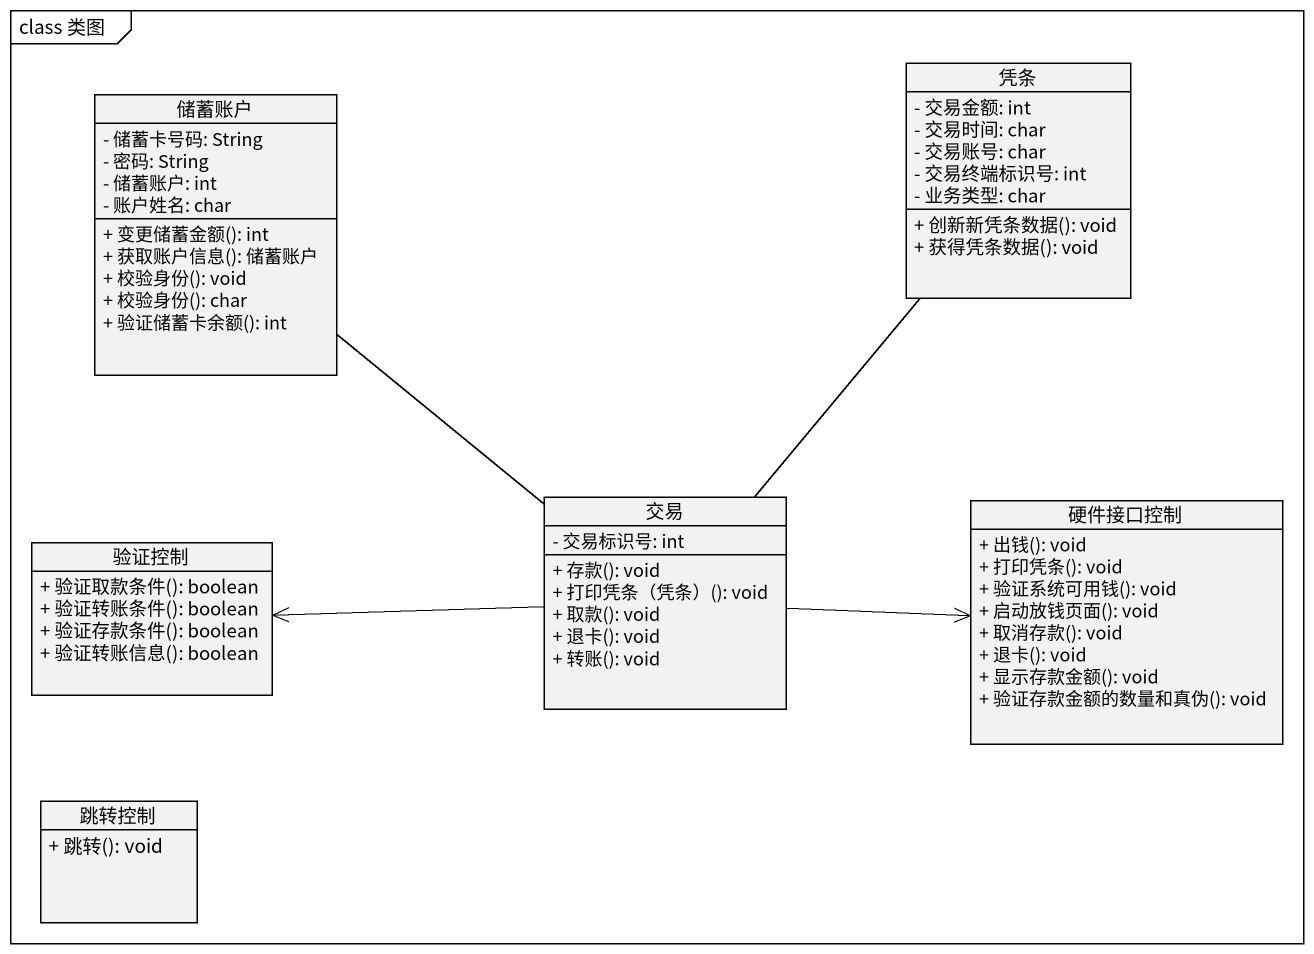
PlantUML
@startuml
mainframe class 类图
hide circle
hide empty members
skinparam classAttributeIconSize 0
class 凭条 {
  - 交易金额: int
  - 交易时间: char
  - 交易账号: char
  - 交易终端标识号: int
  - 业务类型: char
  + 创新新凭条数据(): void
  + 获得凭条数据(): void
}
class 储蓄账户 {
  - 储蓄卡号码: String
  - 密码: String
  - 储蓄账户: int
  - 账户姓名: char
  + 变更储蓄金额(): int
  + 获取账户信息(): 储蓄账户
  + 校验身份(): void
  + 校验身份(): char
  + 验证储蓄卡余额(): int
}
class 交易 {
  - 交易标识号: int
  + 存款(): void
  + 打印凭条（凭条）(): void
  + 取款(): void
  + 退卡(): void
  + 转账(): void
}
class 硬件接口控制 {
  + 出钱(): void
  + 打印凭条(): void
  + 验证系统可用钱(): void
  + 启动放钱页面(): void
  + 取消存款(): void
  + 退卡(): void
  + 显示存款金额(): void
  + 验证存款金额的数量和真伪(): void
}
class 验证控制 {
  + 验证取款条件(): boolean
  + 验证转账条件(): boolean
  + 验证存款条件(): boolean
  + 验证转账信息(): boolean
}
class 跳转控制 {
  + 跳转(): void
}
交易 -up- 凭条
交易 -up- 储蓄账户
交易 -right-> 硬件接口控制
交易 -left-> 验证控制
@enduml
